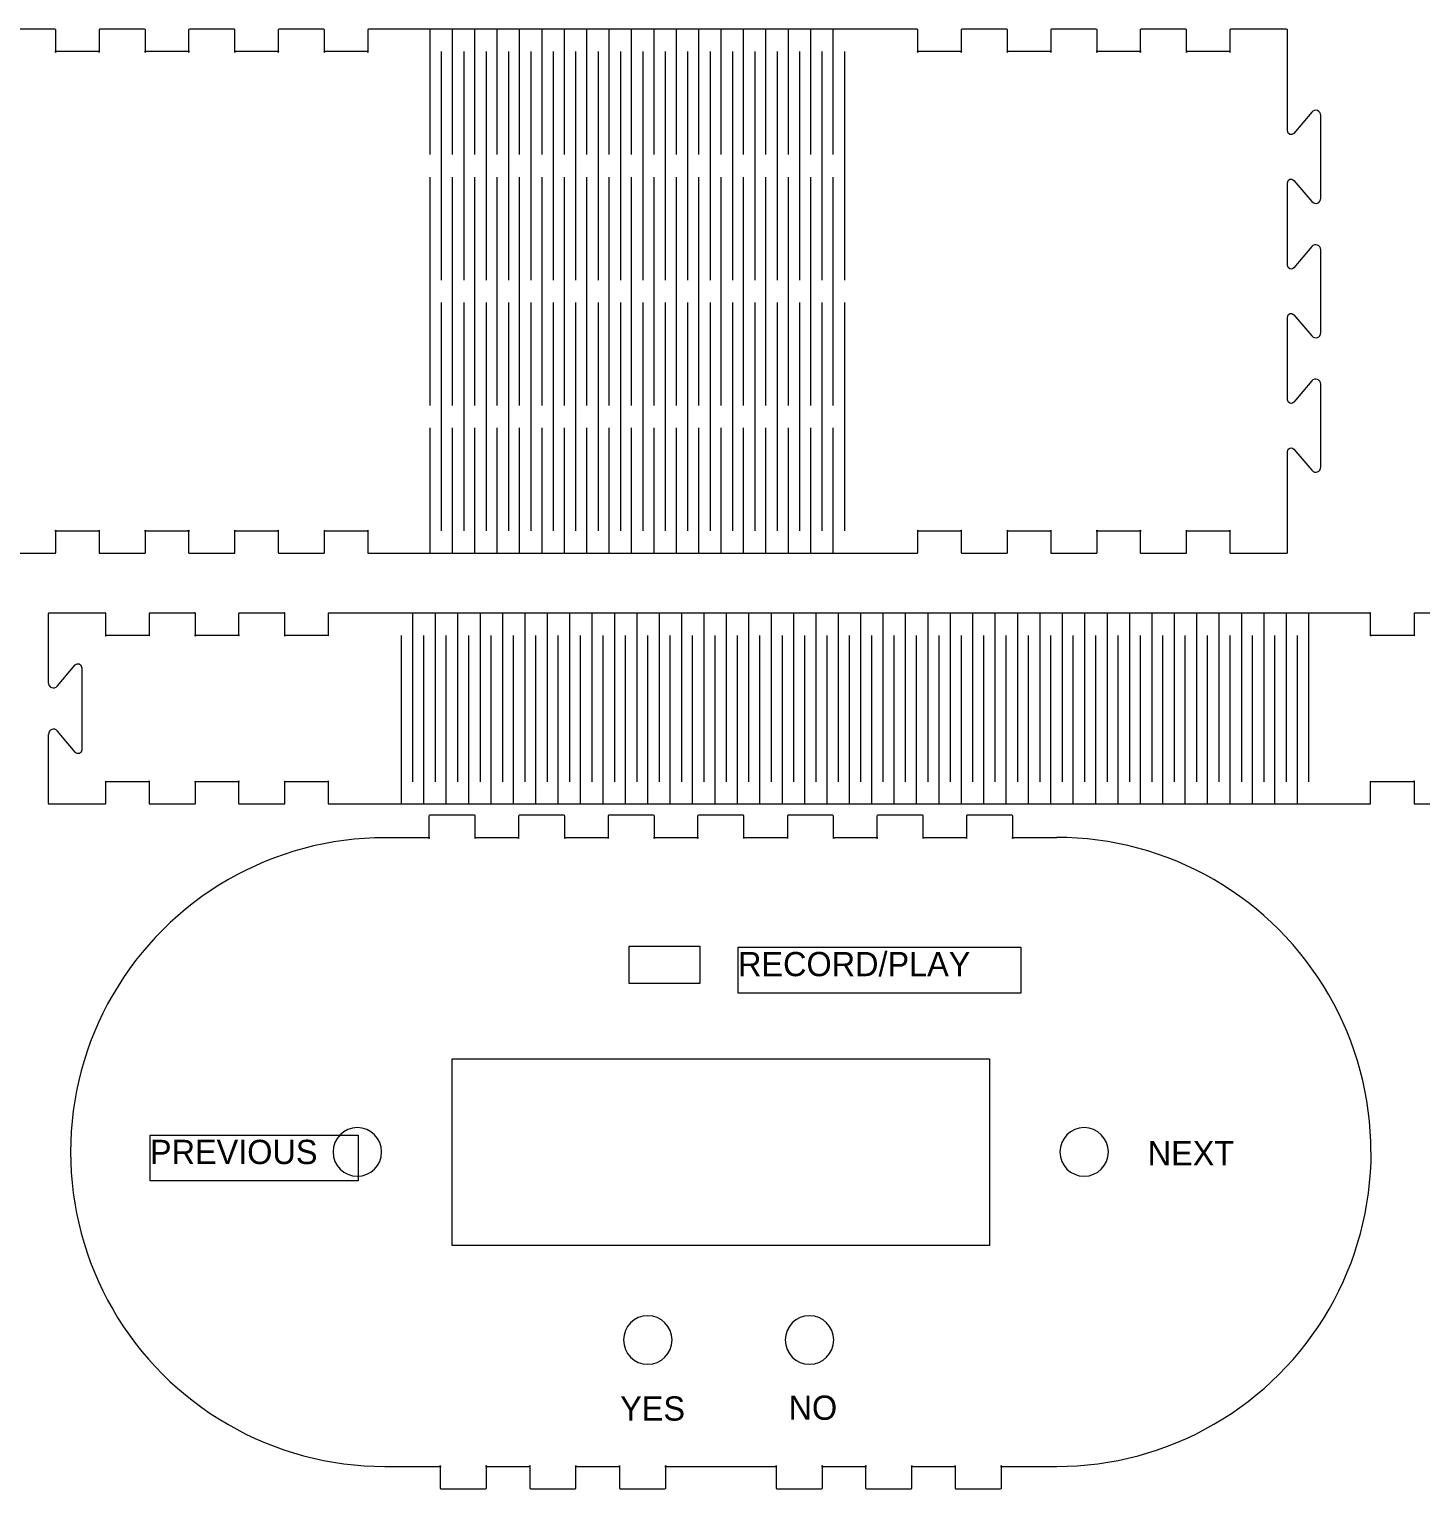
# Model space of a CAD drawing. Header units: inches. Extents: x 0.1 to 33.4, y -8.6 to -0.3.
# Drawn here: x 16.13 to 23.47, y -7.96 to -0.27 of the extents above; entities that cross this region are included whole.
import ezdxf

# ---------------------------------------------------------------- set-up
doc = ezdxf.new("R2010")
doc.units = ezdxf.units.IN
doc.header["$MEASUREMENT"] = 0
doc.layers.add('Layer 1', color=7, linetype='Continuous')

# ---------------------------------------------------------------- blocks, each defined once
blk = doc.blocks.new('block 3')
at = {"layer": 'Layer 1', "color": 7, "true_color": 0xffffff, "char_height": 0.127833, "attachment_point": 7}
for s, insert in [('\\fMyriad Pro|b0|i0|c0|p34;\\W1;YES', (19.2514, -7.6067)), ('\\fMyriad Pro|b0|i0|c0|p34;\\W1;NO', (20.1394, -7.6025))]:
    blk.add_mtext(s, dxfattribs=dict(at, insert=insert))
blk = doc.blocks.new('block 2')
at = {"layer": 'Layer 1', "lineweight": 0}
blk.add_lwpolyline([(19.2983, -5.1034), (19.6719, -5.1034), (19.6719, -5.3007), (19.2983, -5.3007), (19.2983, -5.1034)], dxfattribs=at)
at = {"layer": 'Layer 1'}
blk.add_blockref('block 3', (0, 0), dxfattribs=at)
blk = doc.blocks.new('block 7')
at = {"layer": 'Layer 1', "color": 7, "true_color": 0xffffff, "insert": (19.873, -5.2633), "char_height": 0.127833, "attachment_point": 7}
blk.add_mtext('\\fMyriad Pro|b0|i0|c0|p34;\\W1;RECORD/PLAY', dxfattribs=at)
blk = doc.blocks.new('block 6')
at = {"layer": 'Layer 1'}
blk.add_blockref('block 7', (0, 0), dxfattribs=at)
blk = doc.blocks.new('block 5')
at = {"layer": 'Layer 1', "lineweight": 0}
blk.add_lwpolyline([(19.8733, -5.109), (21.365, -5.109), (21.365, -5.3507), (19.8733, -5.3507), (19.8733, -5.109)], dxfattribs=at)
at = {"layer": 'Layer 1'}
blk.add_blockref('block 6', (0, 0), dxfattribs=at)
blk = doc.blocks.new('block 4')
at = {"layer": 'Layer 1'}
blk.add_blockref('block 5', (0, 0), dxfattribs=at)
blk = doc.blocks.new('block 10')
at = {"layer": 'Layer 1', "color": 7, "true_color": 0xffffff, "insert": (16.7714, -6.2539), "char_height": 0.127833, "attachment_point": 7}
blk.add_mtext('\\fMyriad Pro|b0|i0|c0|p34;\\W1;PREVIOUS', dxfattribs=at)
blk = doc.blocks.new('block 9')
at = {"layer": 'Layer 1', "lineweight": 0}
blk.add_lwpolyline([(16.7719, -6.0991), (17.8691, -6.0991), (17.8691, -6.3408), (16.7719, -6.3408), (16.7719, -6.0991)], dxfattribs=at)
at = {"layer": 'Layer 1'}
blk.add_blockref('block 10', (0, 0), dxfattribs=at)
blk = doc.blocks.new('block 8')
at = {"layer": 'Layer 1'}
blk.add_blockref('block 9', (0, 0), dxfattribs=at)
blk = doc.blocks.new('block 13')
at = {"layer": 'Layer 1', "lineweight": 0}
for points in [[(16.2705, -0.268), (16.0343, -0.268)], [(16.743, -0.268), (16.5067, -0.268)], [(17.2154, -0.268), (16.9792, -0.268)], [(17.6879, -0.268), (17.4516, -0.268)], [(18.1603, -0.268), (17.9241, -0.268)], [(20.522, -0.268), (18.1603, -0.268)], [(18.2487, -0.9294), (18.2487, -0.268)], [(18.3668, -0.9294), (18.3668, -0.268)], [(18.4849, -0.9294), (18.4849, -0.268)], [(18.6031, -0.9294), (18.6031, -0.268)], [(18.7212, -0.9294), (18.7212, -0.268)], [(18.8393, -0.9294), (18.8393, -0.268)], [(18.9574, -0.9294), (18.9574, -0.268)], [(19.0755, -0.9294), (19.0755, -0.268)], [(19.1936, -0.9294), (19.1936, -0.268)], [(19.3117, -0.9294), (19.3117, -0.268)], [(19.4298, -0.9294), (19.4298, -0.268)], [(19.5479, -0.9294), (19.5479, -0.268)], [(19.666, -0.9294), (19.666, -0.268)], [(19.7842, -0.9294), (19.7842, -0.268)], [(19.9023, -0.9294), (19.9023, -0.268)], [(20.0204, -0.9294), (20.0204, -0.268)], [(20.1385, -0.9294), (20.1385, -0.268)], [(20.2566, -0.9294), (20.2566, -0.268)], [(20.3747, -0.9294), (20.3747, -0.268)], [(20.8173, -0.268), (20.522, -0.268)], [(21.2898, -0.268), (21.0535, -0.268)], [(21.7622, -0.268), (21.526, -0.268)], [(22.2346, -0.268), (21.9984, -0.268)], [(22.7661, -0.268), (22.4709, -0.268)], [(22.7661, -0.268), (22.7661, -0.268)], [(18.3078, -0.3861), (18.3078, -1.5907)], [(18.4259, -0.3861), (18.4259, -1.5907)], [(18.544, -0.3861), (18.544, -1.5907)], [(18.6621, -0.3861), (18.6621, -1.5907)], [(18.7802, -0.3861), (18.7802, -1.5907)], [(18.8983, -0.3861), (18.8983, -1.5907)], [(19.0164, -0.3861), (19.0164, -1.5907)], [(19.1345, -0.3861), (19.1345, -1.5907)], [(19.2527, -0.3861), (19.2527, -1.5907)], [(19.3708, -0.3861), (19.3708, -1.5907)], [(19.4889, -0.3861), (19.4889, -1.5907)], [(19.607, -0.3861), (19.607, -1.5907)], [(19.7251, -0.3861), (19.7251, -1.5907)], [(19.8432, -0.3861), (19.8432, -1.5907)], [(19.9613, -0.3861), (19.9613, -1.5907)], [(20.0794, -0.3861), (20.0794, -1.5907)], [(20.1975, -0.3861), (20.1975, -1.5907)], [(20.3157, -0.3861), (20.3157, -1.5907)], [(20.4338, -0.3861), (20.4338, -1.5907)], [(22.7701, -0.8047), (22.7701, -0.3901)], [(18.2487, -2.2521), (18.2487, -1.0475)], [(18.3668, -2.2521), (18.3668, -1.0475)], [(18.4849, -2.2521), (18.4849, -1.0475)], [(18.6031, -2.2521), (18.6031, -1.0475)], [(18.7212, -2.2521), (18.7212, -1.0475)], [(18.8393, -2.2521), (18.8393, -1.0475)], [(18.9574, -2.2521), (18.9574, -1.0475)], [(19.0755, -2.2521), (19.0755, -1.0475)], [(19.1936, -2.2521), (19.1936, -1.0475)], [(19.3117, -2.2521), (19.3117, -1.0475)], [(19.4298, -2.2521), (19.4298, -1.0475)], [(19.5479, -2.2521), (19.5479, -1.0475)], [(19.666, -2.2521), (19.666, -1.0475)], [(19.7842, -2.2521), (19.7842, -1.0475)], [(19.9023, -2.2521), (19.9023, -1.0475)], [(20.0204, -2.2521), (20.0204, -1.0475)], [(20.1385, -2.2521), (20.1385, -1.0475)], [(20.2566, -2.2521), (20.2566, -1.0475)], [(20.3747, -2.2521), (20.3747, -1.0475)], [(18.3078, -1.7088), (18.3078, -2.9136)], [(18.4259, -1.7088), (18.4259, -2.9136)], [(18.544, -1.7088), (18.544, -2.9136)], [(18.6621, -1.7088), (18.6621, -2.9136)], [(18.7802, -1.7088), (18.7802, -2.9136)], [(18.8983, -1.7088), (18.8983, -2.9136)], [(19.0164, -1.7088), (19.0164, -2.9136)], [(19.1345, -1.7088), (19.1345, -2.9136)], [(19.2527, -1.7088), (19.2527, -2.9136)], [(19.3708, -1.7088), (19.3708, -2.9136)], [(19.4889, -1.7088), (19.4889, -2.9136)], [(19.607, -1.7088), (19.607, -2.9136)], [(19.7251, -1.7088), (19.7251, -2.9136)], [(19.8432, -1.7088), (19.8432, -2.9136)], [(19.9613, -1.7088), (19.9613, -2.9136)], [(20.0794, -1.7088), (20.0794, -2.9136)], [(20.1975, -1.7088), (20.1975, -2.9136)], [(20.3157, -1.7088), (20.3157, -2.9136)], [(20.4338, -1.7088), (20.4338, -2.9136)], [(18.2487, -3.0317), (18.2487, -2.3703)], [(18.3668, -3.0317), (18.3668, -2.3703)], [(18.4849, -3.0317), (18.4849, -2.3703)], [(18.6031, -3.0317), (18.6031, -2.3703)], [(18.7212, -3.0317), (18.7212, -2.3703)], [(18.8393, -3.0317), (18.8393, -2.3703)], [(18.9574, -3.0317), (18.9574, -2.3703)], [(19.0755, -3.0317), (19.0755, -2.3703)], [(19.1936, -3.0317), (19.1936, -2.3703)], [(19.3117, -3.0317), (19.3117, -2.3703)], [(19.4298, -3.0317), (19.4298, -2.3703)], [(19.5479, -3.0317), (19.5479, -2.3703)], [(19.666, -3.0317), (19.666, -2.3703)], [(19.7842, -3.0317), (19.7842, -2.3703)], [(19.9023, -3.0317), (19.9023, -2.3703)], [(20.0204, -3.0317), (20.0204, -2.3703)], [(20.1385, -3.0317), (20.1385, -2.3703)], [(20.2566, -3.0317), (20.2566, -2.3703)], [(20.3747, -3.0317), (20.3747, -2.3703)], [(22.7701, -3.0277), (22.7701, -2.9096)], [(16.0343, -3.0317), (16.2705, -3.0317)], [(16.5067, -3.0317), (16.743, -3.0317)], [(16.9792, -3.0317), (17.2154, -3.0317)], [(17.4516, -3.0317), (17.6879, -3.0317)], [(17.9241, -3.0317), (18.1603, -3.0317)], [(18.1603, -3.0317), (20.522, -3.0317)], [(20.522, -3.0317), (20.8173, -3.0317)], [(21.0535, -3.0317), (21.2898, -3.0317)], [(21.526, -3.0317), (21.7622, -3.0317)], [(21.9984, -3.0317), (22.2346, -3.0317)], [(22.4709, -3.0317), (22.7661, -3.0317)]]:
    blk.add_lwpolyline(points, dxfattribs=at)
for points in [[(16.2745, -0.3901), (16.2745, -0.3901), (16.2745, -0.272), (16.2745, -0.272), (16.2745, -0.2698), (16.2728, -0.268), (16.2705, -0.268)], [(16.5028, -0.272), (16.5028, -0.272), (16.5028, -0.3901), (16.5028, -0.3901), (16.5028, -0.3879), (16.5044, -0.3861), (16.5067, -0.3861)], [(16.747, -0.3901), (16.747, -0.3901), (16.747, -0.272), (16.747, -0.272), (16.747, -0.2698), (16.7453, -0.268), (16.743, -0.268)], [(16.9752, -0.272), (16.9752, -0.272), (16.9752, -0.3901), (16.9752, -0.3901), (16.9752, -0.3879), (16.9769, -0.3861), (16.9792, -0.3861)], [(17.2194, -0.3901), (17.2194, -0.3901), (17.2194, -0.272), (17.2194, -0.272), (17.2194, -0.2698), (17.2177, -0.268), (17.2154, -0.268)], [(17.4476, -0.272), (17.4476, -0.272), (17.4476, -0.3901), (17.4476, -0.3901), (17.4476, -0.3879), (17.4493, -0.3861), (17.4516, -0.3861)], [(17.6919, -0.3901), (17.6919, -0.3901), (17.6919, -0.272), (17.6919, -0.272), (17.6919, -0.2698), (17.6902, -0.268), (17.6879, -0.268)], [(17.9201, -0.272), (17.9201, -0.272), (17.9201, -0.3901), (17.9201, -0.3901), (17.9201, -0.3879), (17.9218, -0.3861), (17.9241, -0.3861)], [(20.8213, -0.3901), (20.8213, -0.3901), (20.8213, -0.272), (20.8213, -0.272), (20.8213, -0.2698), (20.8196, -0.268), (20.8173, -0.268)], [(21.0495, -0.272), (21.0495, -0.272), (21.0495, -0.3901), (21.0495, -0.3901), (21.0495, -0.3879), (21.0512, -0.3861), (21.0535, -0.3861)], [(21.2938, -0.3901), (21.2938, -0.3901), (21.2938, -0.272), (21.2938, -0.272), (21.2938, -0.2698), (21.2921, -0.268), (21.2898, -0.268)], [(21.522, -0.272), (21.522, -0.272), (21.522, -0.3901), (21.522, -0.3901), (21.522, -0.3879), (21.5237, -0.3861), (21.526, -0.3861)], [(21.7662, -0.3901), (21.7662, -0.3901), (21.7662, -0.272), (21.7662, -0.272), (21.7662, -0.2698), (21.7645, -0.268), (21.7622, -0.268)], [(21.9944, -0.272), (21.9944, -0.272), (21.9944, -0.3901), (21.9944, -0.3901), (21.9944, -0.3879), (21.9961, -0.3861), (21.9984, -0.3861)], [(22.2386, -0.3901), (22.2386, -0.3901), (22.2386, -0.272), (22.2386, -0.272), (22.2386, -0.2698), (22.2369, -0.268), (22.2346, -0.268)], [(22.4669, -0.272), (22.4669, -0.272), (22.4669, -0.3901), (22.4669, -0.3901), (22.4669, -0.3879), (22.4685, -0.3861), (22.4709, -0.3861)], [(22.7701, -0.3901), (22.7701, -0.3901), (22.7701, -0.272), (22.7701, -0.272), (22.7701, -0.2698), (22.7684, -0.268), (22.7661, -0.268)], [(16.5067, -0.3861), (16.5067, -0.3861), (16.2705, -0.3861), (16.2705, -0.3861), (16.2727, -0.3861), (16.2745, -0.3878), (16.2745, -0.3901)], [(16.9792, -0.3861), (16.9792, -0.3861), (16.743, -0.3861), (16.743, -0.3861), (16.7451, -0.3861), (16.747, -0.3878), (16.747, -0.3901)], [(17.4516, -0.3861), (17.4516, -0.3861), (17.2154, -0.3861), (17.2154, -0.3861), (17.2176, -0.3861), (17.2194, -0.3878), (17.2194, -0.3901)], [(17.9241, -0.3861), (17.9241, -0.3861), (17.6879, -0.3861), (17.6879, -0.3861), (17.69, -0.3861), (17.6919, -0.3878), (17.6919, -0.3901)], [(21.0535, -0.3861), (21.0535, -0.3861), (20.8173, -0.3861), (20.8173, -0.3861), (20.8195, -0.3861), (20.8213, -0.3878), (20.8213, -0.3901)], [(21.526, -0.3861), (21.526, -0.3861), (21.2898, -0.3861), (21.2898, -0.3861), (21.2919, -0.3861), (21.2938, -0.3878), (21.2938, -0.3901)], [(21.9984, -0.3861), (21.9984, -0.3861), (21.7622, -0.3861), (21.7622, -0.3861), (21.7643, -0.3861), (21.7662, -0.3878), (21.7662, -0.3901)], [(22.4709, -0.3861), (22.4709, -0.3861), (22.2346, -0.3861), (22.2346, -0.3861), (22.2368, -0.3861), (22.2386, -0.3878), (22.2386, -0.3901)], [(22.9471, -1.159), (22.9471, -1.159), (22.9471, -0.7233), (22.9471, -0.7233), (22.9471, -0.6976), (22.915, -0.686), (22.8985, -0.7056)], [(22.8985, -0.7056), (22.8985, -0.7056), (22.8049, -0.8173), (22.8049, -0.8173), (22.793, -0.8314), (22.7701, -0.823), (22.7701, -0.8047)], [(22.7701, -1.5133), (22.7701, -1.5133), (22.7701, -1.0777), (22.7701, -1.0777), (22.7701, -1.0592), (22.793, -1.0509), (22.8049, -1.065)], [(22.8049, -1.065), (22.8049, -1.065), (22.8985, -1.1767), (22.8985, -1.1767), (22.9152, -1.1964), (22.9471, -1.1847), (22.9471, -1.159)], [(22.8985, -1.4143), (22.8985, -1.4143), (22.8049, -1.5259), (22.8049, -1.5259), (22.793, -1.5401), (22.7701, -1.5316), (22.7701, -1.5133)], [(22.9471, -1.8677), (22.9471, -1.8677), (22.9471, -1.432), (22.9471, -1.432), (22.9471, -1.4063), (22.915, -1.3946), (22.8985, -1.4143)], [(22.7701, -2.222), (22.7701, -2.222), (22.7701, -1.7863), (22.7701, -1.7863), (22.7701, -1.7679), (22.793, -1.7596), (22.8049, -1.7737)], [(22.8049, -1.7737), (22.8049, -1.7737), (22.8985, -1.8854), (22.8985, -1.8854), (22.9152, -1.905), (22.9471, -1.8934), (22.9471, -1.8677)], [(22.8985, -2.123), (22.8985, -2.123), (22.8049, -2.2346), (22.8049, -2.2346), (22.793, -2.2488), (22.7701, -2.2403), (22.7701, -2.222)], [(22.9471, -2.5763), (22.9471, -2.5763), (22.9471, -2.1406), (22.9471, -2.1406), (22.9471, -2.115), (22.915, -2.1033), (22.8985, -2.123)], [(22.7701, -2.9096), (22.7701, -2.9096), (22.7701, -2.495), (22.7701, -2.495), (22.7701, -2.4765), (22.793, -2.4682), (22.8049, -2.4824)], [(22.8049, -2.4824), (22.8049, -2.4824), (22.8985, -2.594), (22.8985, -2.594), (22.9152, -2.6137), (22.9471, -2.602), (22.9471, -2.5763)], [(16.2745, -3.0277), (16.2745, -3.0277), (16.2745, -2.9096), (16.2745, -2.9096), (16.2745, -2.9117), (16.2728, -2.9136), (16.2705, -2.9136)], [(16.2705, -2.9136), (16.2705, -2.9136), (16.5067, -2.9136), (16.5067, -2.9136), (16.5046, -2.9136), (16.5028, -2.9119), (16.5028, -2.9096)], [(16.5028, -2.9096), (16.5028, -2.9096), (16.5028, -3.0277), (16.5028, -3.0277), (16.5028, -3.0299), (16.5044, -3.0317), (16.5067, -3.0317)], [(16.747, -3.0277), (16.747, -3.0277), (16.747, -2.9096), (16.747, -2.9096), (16.747, -2.9117), (16.7453, -2.9136), (16.743, -2.9136)], [(16.743, -2.9136), (16.743, -2.9136), (16.9792, -2.9136), (16.9792, -2.9136), (16.977, -2.9136), (16.9752, -2.9119), (16.9752, -2.9096)], [(16.9752, -2.9096), (16.9752, -2.9096), (16.9752, -3.0277), (16.9752, -3.0277), (16.9752, -3.0299), (16.9769, -3.0317), (16.9792, -3.0317)], [(17.2194, -3.0277), (17.2194, -3.0277), (17.2194, -2.9096), (17.2194, -2.9096), (17.2194, -2.9117), (17.2177, -2.9136), (17.2154, -2.9136)], [(17.2154, -2.9136), (17.2154, -2.9136), (17.4516, -2.9136), (17.4516, -2.9136), (17.4495, -2.9136), (17.4476, -2.9119), (17.4476, -2.9096)], [(17.4476, -2.9096), (17.4476, -2.9096), (17.4476, -3.0277), (17.4476, -3.0277), (17.4476, -3.0299), (17.4493, -3.0317), (17.4516, -3.0317)], [(17.6919, -3.0277), (17.6919, -3.0277), (17.6919, -2.9096), (17.6919, -2.9096), (17.6919, -2.9117), (17.6902, -2.9136), (17.6879, -2.9136)], [(17.6879, -2.9136), (17.6879, -2.9136), (17.9241, -2.9136), (17.9241, -2.9136), (17.9219, -2.9136), (17.9201, -2.9119), (17.9201, -2.9096)], [(17.9201, -2.9096), (17.9201, -2.9096), (17.9201, -3.0277), (17.9201, -3.0277), (17.9201, -3.0299), (17.9218, -3.0317), (17.9241, -3.0317)], [(20.8213, -3.0277), (20.8213, -3.0277), (20.8213, -2.9096), (20.8213, -2.9096), (20.8213, -2.9117), (20.8196, -2.9136), (20.8173, -2.9136)], [(20.8173, -2.9136), (20.8173, -2.9136), (21.0535, -2.9136), (21.0535, -2.9136), (21.0514, -2.9136), (21.0495, -2.9119), (21.0495, -2.9096)], [(21.0495, -2.9096), (21.0495, -2.9096), (21.0495, -3.0277), (21.0495, -3.0277), (21.0495, -3.0299), (21.0512, -3.0317), (21.0535, -3.0317)], [(21.2938, -3.0277), (21.2938, -3.0277), (21.2938, -2.9096), (21.2938, -2.9096), (21.2938, -2.9117), (21.2921, -2.9136), (21.2898, -2.9136)], [(21.2898, -2.9136), (21.2898, -2.9136), (21.526, -2.9136), (21.526, -2.9136), (21.5238, -2.9136), (21.522, -2.9119), (21.522, -2.9096)], [(21.522, -2.9096), (21.522, -2.9096), (21.522, -3.0277), (21.522, -3.0277), (21.522, -3.0299), (21.5237, -3.0317), (21.526, -3.0317)], [(21.7662, -3.0277), (21.7662, -3.0277), (21.7662, -2.9096), (21.7662, -2.9096), (21.7662, -2.9117), (21.7645, -2.9136), (21.7622, -2.9136)], [(21.7622, -2.9136), (21.7622, -2.9136), (21.9984, -2.9136), (21.9984, -2.9136), (21.9963, -2.9136), (21.9944, -2.9119), (21.9944, -2.9096)], [(21.9944, -2.9096), (21.9944, -2.9096), (21.9944, -3.0277), (21.9944, -3.0277), (21.9944, -3.0299), (21.9961, -3.0317), (21.9984, -3.0317)], [(22.2386, -3.0277), (22.2386, -3.0277), (22.2386, -2.9096), (22.2386, -2.9096), (22.2386, -2.9117), (22.2369, -2.9136), (22.2346, -2.9136)], [(22.2346, -2.9136), (22.2346, -2.9136), (22.4709, -2.9136), (22.4709, -2.9136), (22.4687, -2.9136), (22.4669, -2.9119), (22.4669, -2.9096)], [(22.4669, -2.9096), (22.4669, -2.9096), (22.4669, -3.0277), (22.4669, -3.0277), (22.4669, -3.0299), (22.4685, -3.0317), (22.4709, -3.0317)]]:
    blk.add_open_spline(points, degree=3, knots=[0, 0, 0, 0, 1, 1, 1, 2, 2, 2, 2], dxfattribs=at)
for points in [[(16.5067, -0.268), (16.5046, -0.268), (16.5028, -0.2696), (16.5028, -0.272)], [(16.9792, -0.268), (16.977, -0.268), (16.9752, -0.2696), (16.9752, -0.272)], [(17.4516, -0.268), (17.4495, -0.268), (17.4476, -0.2696), (17.4476, -0.272)], [(17.9241, -0.268), (17.9219, -0.268), (17.9201, -0.2696), (17.9201, -0.272)], [(21.0535, -0.268), (21.0514, -0.268), (21.0495, -0.2696), (21.0495, -0.272)], [(21.526, -0.268), (21.5238, -0.268), (21.522, -0.2696), (21.522, -0.272)], [(21.9984, -0.268), (21.9963, -0.268), (21.9944, -0.2696), (21.9944, -0.272)], [(22.4709, -0.268), (22.4687, -0.268), (22.4669, -0.2696), (22.4669, -0.272)], [(16.2705, -3.0317), (16.2727, -3.0317), (16.2745, -3.03), (16.2745, -3.0277)], [(16.743, -3.0317), (16.7451, -3.0317), (16.747, -3.03), (16.747, -3.0277)], [(17.2154, -3.0317), (17.2176, -3.0317), (17.2194, -3.03), (17.2194, -3.0277)], [(17.6879, -3.0317), (17.69, -3.0317), (17.6919, -3.03), (17.6919, -3.0277)], [(20.8173, -3.0317), (20.8195, -3.0317), (20.8213, -3.03), (20.8213, -3.0277)], [(21.2898, -3.0317), (21.2919, -3.0317), (21.2938, -3.03), (21.2938, -3.0277)], [(21.7622, -3.0317), (21.7643, -3.0317), (21.7662, -3.03), (21.7662, -3.0277)], [(22.2346, -3.0317), (22.2368, -3.0317), (22.2386, -3.03), (22.2386, -3.0277)], [(22.7661, -3.0317), (22.7683, -3.0317), (22.7701, -3.03), (22.7701, -3.0277)]]:
    blk.add_open_spline(points, degree=3, dxfattribs=at)

msp = doc.modelspace()

# ---------------------------------------------------------------- linework, layer by layer
at = {"layer": 'Layer 1', "lineweight": 0}
for points in [[(16.2344, -3.3493), (16.2344, -3.4673)], [(16.5344, -3.3465), (16.2386, -3.3465)], [(17.0066, -3.3465), (16.7705, -3.3465)], [(17.4788, -3.3465), (17.2427, -3.3465)], [(18.0108, -3.3465), (17.715, -3.3465)], [(20.49, -3.3465), (18.0108, -3.3465)], [(18.1566, -3.3465), (18.1566, -4.2368)], [(18.2761, -3.3465), (18.2761, -4.2368)], [(18.3941, -3.3465), (18.3941, -4.2368)], [(18.5122, -3.3465), (18.5122, -4.2368)], [(18.6302, -3.3465), (18.6302, -4.2368)], [(18.7483, -3.3465), (18.7483, -4.2368)], [(18.8663, -3.3465), (18.8663, -4.2368)], [(18.9844, -3.3465), (18.9844, -4.2368)], [(19.1025, -3.3465), (19.1025, -4.2368)], [(19.2205, -3.3465), (19.2205, -4.2368)], [(19.3386, -3.3465), (19.3386, -4.2368)], [(19.4566, -3.3465), (19.4566, -4.2368)], [(19.5747, -3.3465), (19.5747, -4.2368)], [(19.6927, -3.3465), (19.6927, -4.2368)], [(19.8108, -3.3465), (19.8108, -4.2368)], [(19.9288, -3.3465), (19.9288, -4.2368)], [(20.0469, -3.3465), (20.0469, -4.2368)], [(20.165, -3.3465), (20.165, -4.2368)], [(20.283, -3.3465), (20.283, -4.2368)], [(20.4011, -3.3465), (20.4011, -4.2368)], [(22.9691, -3.3465), (20.49, -3.3465)], [(20.49, -3.3465), (20.49, -3.3465)], [(20.49, -3.3465), (20.49, -3.3465)], [(20.5191, -3.3465), (20.5191, -4.2368)], [(20.6372, -3.3465), (20.6372, -4.2368)], [(20.7552, -3.3465), (20.7552, -4.2368)], [(20.8733, -3.3465), (20.8733, -4.2368)], [(20.9913, -3.3465), (20.9913, -4.2368)], [(21.1094, -3.3465), (21.1094, -4.2368)], [(21.2275, -3.3465), (21.2275, -4.2368)], [(21.3469, -3.3465), (21.3469, -4.2368)], [(21.465, -3.3465), (21.465, -4.2368)], [(21.583, -3.3465), (21.583, -4.2368)], [(21.7011, -3.3465), (21.7011, -4.2368)], [(21.8191, -3.3465), (21.8191, -4.2368)], [(21.9372, -3.3465), (21.9372, -4.2368)], [(22.0552, -3.3465), (22.0552, -4.2368)], [(22.1733, -3.3465), (22.1733, -4.2368)], [(22.2913, -3.3465), (22.2913, -4.2368)], [(22.4094, -3.3465), (22.4094, -4.2368)], [(22.5275, -3.3465), (22.5275, -4.2368)], [(22.6455, -3.3465), (22.6455, -4.2368)], [(22.7636, -3.3465), (22.7636, -4.2368)], [(22.8816, -3.3465), (22.8816, -4.2368)], [(23.2066, -3.3465), (22.9705, -3.3465)], [(23.6788, -3.3465), (23.4427, -3.3465)], [(18.0983, -4.3534), (18.0983, -3.4645)], [(18.2163, -4.3534), (18.2163, -3.4645)], [(18.3344, -4.3534), (18.3344, -3.4645)], [(18.4525, -4.3534), (18.4525, -3.4645)], [(18.5705, -4.3534), (18.5705, -3.4645)], [(18.6886, -4.3534), (18.6886, -3.4645)], [(18.8066, -4.3534), (18.8066, -3.4645)], [(18.9247, -4.3534), (18.9247, -3.4645)], [(19.0427, -4.3534), (19.0427, -3.4645)], [(19.1608, -4.3534), (19.1608, -3.4645)], [(19.2788, -4.3534), (19.2788, -3.4645)], [(19.3969, -4.3534), (19.3969, -3.4645)], [(19.515, -4.3534), (19.515, -3.4645)], [(19.633, -4.3534), (19.633, -3.4645)], [(19.7525, -4.3534), (19.7525, -3.4645)], [(19.8705, -4.3534), (19.8705, -3.4645)], [(19.9886, -4.3534), (19.9886, -3.4645)], [(20.1066, -4.3534), (20.1066, -3.4645)], [(20.2247, -4.3534), (20.2247, -3.4645)], [(20.3427, -4.3534), (20.3427, -3.4645)], [(20.4608, -4.3534), (20.4608, -3.4645)], [(20.5788, -4.3534), (20.5788, -3.4645)], [(20.6969, -4.3534), (20.6969, -3.4645)], [(20.815, -4.3534), (20.815, -3.4645)], [(20.933, -4.3534), (20.933, -3.4645)], [(21.0511, -4.3534), (21.0511, -3.4645)], [(21.1691, -4.3534), (21.1691, -3.4645)], [(21.2872, -4.3534), (21.2872, -3.4645)], [(21.4052, -4.3534), (21.4052, -3.4645)], [(21.5233, -4.3534), (21.5233, -3.4645)], [(21.6413, -4.3534), (21.6413, -3.4645)], [(21.7594, -4.3534), (21.7594, -3.4645)], [(21.8775, -4.3534), (21.8775, -3.4645)], [(21.9955, -4.3534), (21.9955, -3.4645)], [(22.1136, -4.3534), (22.1136, -3.4645)], [(22.2316, -4.3534), (22.2316, -3.4645)], [(22.3497, -4.3534), (22.3497, -3.4645)], [(22.4677, -4.3534), (22.4677, -3.4645)], [(22.5858, -4.3534), (22.5858, -3.4645)], [(22.7038, -4.3534), (22.7038, -3.4645)], [(22.8233, -4.3534), (22.8233, -3.4645)], [(16.2344, -3.9868), (16.2344, -4.2326)], [(16.2386, -4.3534), (16.5344, -4.3534)], [(16.2386, -4.3534), (16.2386, -4.3534)], [(16.7705, -4.3534), (17.0066, -4.3534)], [(17.2427, -4.3534), (17.4788, -4.3534)], [(17.715, -4.3534), (18.0108, -4.3534)], [(18.0108, -4.3534), (22.9691, -4.3534)], [(22.9691, -4.3534), (23.2052, -4.3534)], [(23.4427, -4.3534), (23.6788, -4.3534)], [(18.7191, -4.5312), (18.483, -4.5312)], [(19.1913, -4.5312), (18.9552, -4.5312)], [(19.6636, -4.5312), (19.4275, -4.5312)], [(20.1358, -4.5312), (19.8997, -4.5312)], [(20.6094, -4.5312), (20.3733, -4.5312)], [(21.0816, -4.5312), (20.8455, -4.5312)], [(21.5538, -4.5312), (21.3177, -4.5312)], [(18.365, -5.6965), (21.1997, -5.6965), (21.1997, -6.6812), (18.365, -6.6812), (18.365, -5.6965)], [(16.3525, -6.1882), (16.3525, -6.1882)], [(23.2108, -6.1882), (23.2108, -6.1882)], [(18.0108, -7.8465), (18.3066, -7.8465)], [(18.5413, -7.8465), (18.7775, -7.8465)], [(19.015, -7.8465), (19.2511, -7.8465)], [(19.4872, -7.8465), (19.783, -7.8465)], [(19.7816, -7.8465), (20.0775, -7.8465)], [(20.3136, -7.8465), (20.5497, -7.8465)], [(20.7858, -7.8465), (21.0219, -7.8465)]]:
    msp.add_lwpolyline(points, dxfattribs=at)
for points in [[(16.2386, -3.3465), (16.2358, -3.3465), (16.2344, -3.3479), (16.2344, -3.3507)], [(16.7705, -3.3465), (16.7677, -3.3465), (16.7663, -3.3479), (16.7663, -3.3507)], [(17.2427, -3.3465), (17.24, -3.3465), (17.2386, -3.3479), (17.2386, -3.3507)], [(17.715, -3.3465), (17.7122, -3.3465), (17.7108, -3.3479), (17.7108, -3.3507)], [(23.4427, -3.3465), (23.44, -3.3465), (23.4386, -3.3479), (23.4386, -3.3507)], [(16.5344, -4.3534), (16.5372, -4.3534), (16.5386, -4.352), (16.5386, -4.3493)], [(17.0066, -4.3534), (17.0094, -4.3534), (17.0108, -4.352), (17.0108, -4.3493)], [(17.4788, -4.3534), (17.4816, -4.3534), (17.483, -4.352), (17.483, -4.3493)], [(23.2052, -4.3534), (23.208, -4.3534), (23.2094, -4.352), (23.2094, -4.3493)], [(18.483, -4.5312), (18.4858, -4.5312), (18.4872, -4.5326), (18.4872, -4.5354)], [(18.9552, -4.5312), (18.958, -4.5312), (18.9594, -4.5326), (18.9594, -4.5354)], [(19.4275, -4.5312), (19.4302, -4.5312), (19.4316, -4.5326), (19.4316, -4.5354)], [(19.8997, -4.5312), (19.9025, -4.5312), (19.9038, -4.5326), (19.9038, -4.5354)], [(20.3733, -4.5312), (20.3761, -4.5312), (20.3775, -4.5326), (20.3775, -4.5354)], [(20.8455, -4.5312), (20.8483, -4.5312), (20.8497, -4.5326), (20.8497, -4.5354)], [(21.3177, -4.5312), (21.3205, -4.5312), (21.3219, -4.5326), (21.3219, -4.5354)], [(18.3052, -7.8465), (18.3025, -7.8465), (18.3011, -7.8451), (18.3011, -7.8423)], [(18.7775, -7.8465), (18.7747, -7.8465), (18.7733, -7.8451), (18.7733, -7.8423)], [(19.2511, -7.8465), (19.2483, -7.8465), (19.2469, -7.8451), (19.2469, -7.8423)], [(20.0775, -7.8465), (20.0747, -7.8465), (20.0733, -7.8451), (20.0733, -7.8423)], [(20.5497, -7.8465), (20.5469, -7.8465), (20.5455, -7.8451), (20.5455, -7.8423)], [(21.0219, -7.8465), (21.0191, -7.8465), (21.0177, -7.8451), (21.0177, -7.8423)]]:
    msp.add_open_spline(points, degree=3, dxfattribs=at)
for points, knots in [([(16.5386, -3.4673), (16.5386, -3.4673), (16.5386, -3.3493), (16.5386, -3.3493), (16.5386, -3.3465), (16.5372, -3.3451), (16.5344, -3.3451)], [0, 0, 0, 0, 1, 1, 1, 2, 2, 2, 2]), ([(16.7663, -3.3493), (16.7663, -3.3493), (16.7663, -3.4673), (16.7663, -3.4673), (16.7663, -3.4645), (16.7677, -3.4632), (16.7705, -3.4632)], [0, 0, 0, 0, 1, 1, 1, 2, 2, 2, 2]), ([(17.0108, -3.4673), (17.0108, -3.4673), (17.0108, -3.3493), (17.0108, -3.3493), (17.0108, -3.3465), (17.0094, -3.3451), (17.0066, -3.3451)], [0, 0, 0, 0, 1, 1, 1, 2, 2, 2, 2]), ([(17.2386, -3.3493), (17.2386, -3.3493), (17.2386, -3.4673), (17.2386, -3.4673), (17.2386, -3.4645), (17.24, -3.4632), (17.2427, -3.4632)], [0, 0, 0, 0, 1, 1, 1, 2, 2, 2, 2]), ([(17.483, -3.4673), (17.483, -3.4673), (17.483, -3.3493), (17.483, -3.3493), (17.483, -3.3465), (17.4816, -3.3451), (17.4788, -3.3451)], [0, 0, 0, 0, 1, 1, 1, 2, 2, 2, 2]), ([(17.7108, -3.3493), (17.7108, -3.3493), (17.7108, -3.4673), (17.7108, -3.4673), (17.7108, -3.4645), (17.7122, -3.4632), (17.715, -3.4632)], [0, 0, 0, 0, 1, 1, 1, 2, 2, 2, 2]), ([(23.2094, -3.4673), (23.2094, -3.4673), (23.2094, -3.3493), (23.2094, -3.3493), (23.2094, -3.3465), (23.208, -3.3451), (23.2052, -3.3451)], [0, 0, 0, 0, 1, 1, 1, 2, 2, 2, 2]), ([(23.4386, -3.3493), (23.4386, -3.3493), (23.4386, -3.4673), (23.4386, -3.4673), (23.4386, -3.4645), (23.44, -3.4632), (23.4427, -3.4632)], [0, 0, 0, 0, 1, 1, 1, 2, 2, 2, 2]), ([(16.2344, -3.4673), (16.2344, -3.4673), (16.2344, -3.7132), (16.2344, -3.7132), (16.2344, -3.7382), (16.2663, -3.7507), (16.283, -3.7312)], [0, 0, 0, 0, 1, 1, 1, 2, 2, 2, 2]), ([(16.7705, -3.4645), (16.7705, -3.4645), (16.5344, -3.4645), (16.5344, -3.4645), (16.5372, -3.4645), (16.5386, -3.4659), (16.5386, -3.4687)], [0, 0, 0, 0, 1, 1, 1, 2, 2, 2, 2]), ([(17.2427, -3.4645), (17.2427, -3.4645), (17.0066, -3.4645), (17.0066, -3.4645), (17.0094, -3.4645), (17.0108, -3.4659), (17.0108, -3.4687)], [0, 0, 0, 0, 1, 1, 1, 2, 2, 2, 2]), ([(17.715, -3.4645), (17.715, -3.4645), (17.4788, -3.4645), (17.4788, -3.4645), (17.4816, -3.4645), (17.483, -3.4659), (17.483, -3.4687)], [0, 0, 0, 0, 1, 1, 1, 2, 2, 2, 2]), ([(23.4427, -3.4645), (23.4427, -3.4645), (23.2066, -3.4645), (23.2066, -3.4645), (23.2094, -3.4645), (23.2108, -3.4659), (23.2108, -3.4687)], [0, 0, 0, 0, 1, 1, 1, 2, 2, 2, 2]), ([(16.283, -3.7312), (16.283, -3.7312), (16.3761, -3.6201), (16.3761, -3.6201), (16.3886, -3.6062), (16.4108, -3.6145), (16.4108, -3.6326)], [0, 0, 0, 0, 1, 1, 1, 2, 2, 2, 2]), ([(16.4122, -3.6326), (16.4122, -3.6326), (16.4122, -4.0687), (16.4122, -4.0687), (16.4122, -4.0868), (16.39, -4.0951), (16.3775, -4.0812)], [0, 0, 0, 0, 1, 1, 1, 2, 2, 2, 2]), ([(16.3775, -4.0798), (16.3775, -4.0798), (16.2844, -3.9687), (16.2844, -3.9687), (16.2677, -3.9493), (16.2358, -3.9604), (16.2358, -3.9868)], [0, 0, 0, 0, 1, 1, 1, 2, 2, 2, 2]), ([(16.2344, -4.2312), (16.2344, -4.2312), (16.2344, -4.3493), (16.2344, -4.3493), (16.2344, -4.352), (16.2358, -4.3534), (16.2386, -4.3534)], [0, 0, 0, 0, 1, 1, 1, 2, 2, 2, 2]), ([(16.5344, -4.2354), (16.5344, -4.2354), (16.7705, -4.2354), (16.7705, -4.2354), (16.7677, -4.2354), (16.7663, -4.234), (16.7663, -4.2312)], [0, 0, 0, 0, 1, 1, 1, 2, 2, 2, 2]), ([(16.5386, -4.3507), (16.5386, -4.3507), (16.5386, -4.2326), (16.5386, -4.2326), (16.5386, -4.2354), (16.5372, -4.2368), (16.5344, -4.2368)], [0, 0, 0, 0, 1, 1, 1, 2, 2, 2, 2]), ([(16.7663, -4.2312), (16.7663, -4.2312), (16.7663, -4.3493), (16.7663, -4.3493), (16.7663, -4.352), (16.7677, -4.3534), (16.7705, -4.3534)], [0, 0, 0, 0, 1, 1, 1, 2, 2, 2, 2]), ([(17.0066, -4.2354), (17.0066, -4.2354), (17.2427, -4.2354), (17.2427, -4.2354), (17.24, -4.2354), (17.2386, -4.234), (17.2386, -4.2312)], [0, 0, 0, 0, 1, 1, 1, 2, 2, 2, 2]), ([(17.0108, -4.3507), (17.0108, -4.3507), (17.0108, -4.2326), (17.0108, -4.2326), (17.0108, -4.2354), (17.0094, -4.2368), (17.0066, -4.2368)], [0, 0, 0, 0, 1, 1, 1, 2, 2, 2, 2]), ([(17.2386, -4.2312), (17.2386, -4.2312), (17.2386, -4.3493), (17.2386, -4.3493), (17.2386, -4.352), (17.24, -4.3534), (17.2427, -4.3534)], [0, 0, 0, 0, 1, 1, 1, 2, 2, 2, 2]), ([(17.4788, -4.2354), (17.4788, -4.2354), (17.715, -4.2354), (17.715, -4.2354), (17.7122, -4.2354), (17.7108, -4.234), (17.7108, -4.2312)], [0, 0, 0, 0, 1, 1, 1, 2, 2, 2, 2]), ([(17.483, -4.3507), (17.483, -4.3507), (17.483, -4.2326), (17.483, -4.2326), (17.483, -4.2354), (17.4816, -4.2368), (17.4788, -4.2368)], [0, 0, 0, 0, 1, 1, 1, 2, 2, 2, 2]), ([(17.7108, -4.2312), (17.7108, -4.2312), (17.7108, -4.3493), (17.7108, -4.3493), (17.7108, -4.352), (17.7122, -4.3534), (17.715, -4.3534)], [0, 0, 0, 0, 1, 1, 1, 2, 2, 2, 2]), ([(23.2052, -4.2354), (23.2052, -4.2354), (23.4413, -4.2354), (23.4413, -4.2354), (23.4386, -4.2354), (23.4372, -4.234), (23.4372, -4.2312)], [0, 0, 0, 0, 1, 1, 1, 2, 2, 2, 2]), ([(23.2094, -4.3507), (23.2094, -4.3507), (23.2094, -4.2326), (23.2094, -4.2326), (23.2094, -4.2354), (23.208, -4.2368), (23.2052, -4.2368)], [0, 0, 0, 0, 1, 1, 1, 2, 2, 2, 2]), ([(23.4386, -4.2312), (23.4386, -4.2312), (23.4386, -4.3493), (23.4386, -4.3493), (23.4386, -4.352), (23.44, -4.3534), (23.4427, -4.3534)], [0, 0, 0, 0, 1, 1, 1, 2, 2, 2, 2]), ([(18.483, -4.4132), (18.483, -4.4132), (18.2469, -4.4132), (18.2469, -4.4132), (18.2441, -4.4132), (18.2427, -4.4145), (18.2427, -4.4173)], [0, 0, 0, 0, 1, 1, 1, 2, 2, 2, 2]), ([(18.2427, -4.4173), (18.2427, -4.4173), (18.2427, -4.5354), (18.2427, -4.5354), (18.2427, -4.5326), (18.2441, -4.5312), (18.2469, -4.5312)], [0, 0, 0, 0, 1, 1, 1, 2, 2, 2, 2]), ([(18.4872, -4.5354), (18.4872, -4.5354), (18.4872, -4.4173), (18.4872, -4.4173), (18.4872, -4.4145), (18.4858, -4.4132), (18.483, -4.4132)], [0, 0, 0, 0, 1, 1, 1, 2, 2, 2, 2]), ([(18.9552, -4.4132), (18.9552, -4.4132), (18.7191, -4.4132), (18.7191, -4.4132), (18.7163, -4.4132), (18.715, -4.4145), (18.715, -4.4173)], [0, 0, 0, 0, 1, 1, 1, 2, 2, 2, 2]), ([(18.715, -4.4173), (18.715, -4.4173), (18.715, -4.5354), (18.715, -4.5354), (18.715, -4.5326), (18.7163, -4.5312), (18.7191, -4.5312)], [0, 0, 0, 0, 1, 1, 1, 2, 2, 2, 2]), ([(18.9594, -4.5354), (18.9594, -4.5354), (18.9594, -4.4173), (18.9594, -4.4173), (18.9594, -4.4145), (18.958, -4.4132), (18.9552, -4.4132)], [0, 0, 0, 0, 1, 1, 1, 2, 2, 2, 2]), ([(19.4275, -4.4132), (19.4275, -4.4132), (19.1913, -4.4132), (19.1913, -4.4132), (19.1886, -4.4132), (19.1872, -4.4145), (19.1872, -4.4173)], [0, 0, 0, 0, 1, 1, 1, 2, 2, 2, 2]), ([(19.1872, -4.4173), (19.1872, -4.4173), (19.1872, -4.5354), (19.1872, -4.5354), (19.1872, -4.5326), (19.1886, -4.5312), (19.1913, -4.5312)], [0, 0, 0, 0, 1, 1, 1, 2, 2, 2, 2]), ([(19.4316, -4.5354), (19.4316, -4.5354), (19.4316, -4.4173), (19.4316, -4.4173), (19.4316, -4.4145), (19.4302, -4.4132), (19.4275, -4.4132)], [0, 0, 0, 0, 1, 1, 1, 2, 2, 2, 2]), ([(19.8997, -4.4132), (19.8997, -4.4132), (19.6636, -4.4132), (19.6636, -4.4132), (19.6608, -4.4132), (19.6594, -4.4145), (19.6594, -4.4173)], [0, 0, 0, 0, 1, 1, 1, 2, 2, 2, 2]), ([(19.6594, -4.4173), (19.6594, -4.4173), (19.6594, -4.5354), (19.6594, -4.5354), (19.6594, -4.5326), (19.6608, -4.5312), (19.6636, -4.5312)], [0, 0, 0, 0, 1, 1, 1, 2, 2, 2, 2]), ([(19.9038, -4.5354), (19.9038, -4.5354), (19.9038, -4.4173), (19.9038, -4.4173), (19.9038, -4.4145), (19.9025, -4.4132), (19.8997, -4.4132)], [0, 0, 0, 0, 1, 1, 1, 2, 2, 2, 2]), ([(20.3733, -4.4132), (20.3733, -4.4132), (20.1372, -4.4132), (20.1372, -4.4132), (20.1344, -4.4132), (20.133, -4.4145), (20.133, -4.4173)], [0, 0, 0, 0, 1, 1, 1, 2, 2, 2, 2]), ([(20.133, -4.4173), (20.133, -4.4173), (20.133, -4.5354), (20.133, -4.5354), (20.133, -4.5326), (20.1344, -4.5312), (20.1372, -4.5312)], [0, 0, 0, 0, 1, 1, 1, 2, 2, 2, 2]), ([(20.3761, -4.5354), (20.3761, -4.5354), (20.3761, -4.4173), (20.3761, -4.4173), (20.3761, -4.4145), (20.3747, -4.4132), (20.3719, -4.4132)], [0, 0, 0, 0, 1, 1, 1, 2, 2, 2, 2]), ([(20.8455, -4.4132), (20.8455, -4.4132), (20.6094, -4.4132), (20.6094, -4.4132), (20.6066, -4.4132), (20.6052, -4.4145), (20.6052, -4.4173)], [0, 0, 0, 0, 1, 1, 1, 2, 2, 2, 2]), ([(20.6052, -4.4173), (20.6052, -4.4173), (20.6052, -4.5354), (20.6052, -4.5354), (20.6052, -4.5326), (20.6066, -4.5312), (20.6094, -4.5312)], [0, 0, 0, 0, 1, 1, 1, 2, 2, 2, 2]), ([(20.8497, -4.5354), (20.8497, -4.5354), (20.8497, -4.4173), (20.8497, -4.4173), (20.8497, -4.4145), (20.8483, -4.4132), (20.8455, -4.4132)], [0, 0, 0, 0, 1, 1, 1, 2, 2, 2, 2]), ([(21.3177, -4.4132), (21.3177, -4.4132), (21.0816, -4.4132), (21.0816, -4.4132), (21.0788, -4.4132), (21.0775, -4.4145), (21.0775, -4.4173)], [0, 0, 0, 0, 1, 1, 1, 2, 2, 2, 2]), ([(21.0775, -4.4173), (21.0775, -4.4173), (21.0775, -4.5354), (21.0775, -4.5354), (21.0775, -4.5326), (21.0788, -4.5312), (21.0816, -4.5312)], [0, 0, 0, 0, 1, 1, 1, 2, 2, 2, 2]), ([(21.3219, -4.5354), (21.3219, -4.5354), (21.3219, -4.4173), (21.3219, -4.4173), (21.3219, -4.4145), (21.3205, -4.4132), (21.3177, -4.4132)], [0, 0, 0, 0, 1, 1, 1, 2, 2, 2, 2]), ([(18.2469, -4.5312), (18.2469, -4.5312), (18.0108, -4.5312), (18.0108, -4.5312), (17.7205, -4.5312), (17.4344, -4.6076), (17.1816, -4.7534), (16.9302, -4.8993), (16.7205, -5.1076), (16.5747, -5.3604), (16.4288, -5.6118), (16.3525, -5.8979), (16.3525, -6.1895)], [0, 0, 0, 0, 1, 1, 1, 2, 2, 2, 3, 3, 3, 4, 4, 4, 4]), ([(23.2108, -6.1882), (23.2108, -5.8979), (23.1344, -5.6118), (22.9886, -5.359), (22.8427, -5.1076), (22.6344, -4.8979), (22.3816, -4.752), (22.1302, -4.6062), (21.8441, -4.5298), (21.5525, -4.5298)], [0, 0, 0, 0, 1, 1, 1, 2, 2, 2, 3, 3, 3, 3]), ([(17.9929, -6.1882), (17.9929, -6.2588), (17.9356, -6.3161), (17.865, -6.3161), (17.7943, -6.3161), (17.737, -6.2588), (17.737, -6.1882), (17.737, -6.1175), (17.7943, -6.0602), (17.865, -6.0602), (17.9356, -6.0602), (17.9929, -6.1175), (17.9929, -6.1882)], [0, 0, 0, 0, 1, 1, 1, 2, 2, 2, 3, 3, 3, 4, 4, 4, 4]), ([(21.8262, -6.1882), (21.8262, -6.2588), (21.769, -6.3161), (21.6983, -6.3161), (21.6276, -6.3161), (21.5703, -6.2588), (21.5703, -6.1882), (21.5703, -6.1175), (21.6276, -6.0602), (21.6983, -6.0602), (21.769, -6.0602), (21.8262, -6.1175), (21.8262, -6.1882)], [0, 0, 0, 0, 1, 1, 1, 2, 2, 2, 3, 3, 3, 4, 4, 4, 4]), ([(16.3525, -6.1882), (16.3525, -6.4784), (16.4288, -6.7645), (16.5747, -7.0173), (16.7205, -7.2687), (16.9288, -7.4784), (17.1816, -7.6243), (17.433, -7.7701), (17.7191, -7.8465), (18.0108, -7.8465)], [0, 0, 0, 0, 1, 1, 1, 2, 2, 2, 3, 3, 3, 3]), ([(21.258, -7.8465), (21.258, -7.8465), (21.5538, -7.8465), (21.5538, -7.8465), (21.8441, -7.8465), (22.1302, -7.7701), (22.383, -7.6243), (22.6344, -7.4784), (22.8441, -7.2701), (22.99, -7.0173), (23.1358, -6.7659), (23.2122, -6.4798), (23.2122, -6.1882)], [0, 0, 0, 0, 1, 1, 1, 2, 2, 2, 3, 3, 3, 4, 4, 4, 4]), ([(19.5249, -7.1798), (19.5249, -7.2505), (19.4676, -7.3078), (19.3969, -7.3078), (19.3262, -7.3078), (19.2689, -7.2505), (19.2689, -7.1798), (19.2689, -7.1092), (19.3262, -7.0519), (19.3969, -7.0519), (19.4676, -7.0519), (19.5249, -7.1092), (19.5249, -7.1798)], [0, 0, 0, 0, 1, 1, 1, 2, 2, 2, 3, 3, 3, 4, 4, 4, 4]), ([(20.3776, -7.1798), (20.3776, -7.2505), (20.3203, -7.3078), (20.2497, -7.3078), (20.179, -7.3078), (20.1217, -7.2505), (20.1217, -7.1798), (20.1217, -7.1092), (20.179, -7.0519), (20.2497, -7.0519), (20.3203, -7.0519), (20.3776, -7.1092), (20.3776, -7.1798)], [0, 0, 0, 0, 1, 1, 1, 2, 2, 2, 3, 3, 3, 4, 4, 4, 4]), ([(18.3011, -7.8423), (18.3011, -7.8423), (18.3011, -7.9604), (18.3011, -7.9604), (18.3011, -7.9632), (18.3025, -7.9645), (18.3052, -7.9645)], [0, 0, 0, 0, 1, 1, 1, 2, 2, 2, 2]), ([(18.5455, -7.9604), (18.5455, -7.9604), (18.5455, -7.8423), (18.5455, -7.8423), (18.5455, -7.8451), (18.5441, -7.8465), (18.5413, -7.8465)], [0, 0, 0, 0, 1, 1, 1, 2, 2, 2, 2]), ([(18.7747, -7.8423), (18.7747, -7.8423), (18.7747, -7.9604), (18.7747, -7.9604), (18.7747, -7.9632), (18.7761, -7.9645), (18.7788, -7.9645)], [0, 0, 0, 0, 1, 1, 1, 2, 2, 2, 2]), ([(19.0177, -7.9604), (19.0177, -7.9604), (19.0177, -7.8423), (19.0177, -7.8423), (19.0177, -7.8451), (19.0163, -7.8465), (19.0136, -7.8465)], [0, 0, 0, 0, 1, 1, 1, 2, 2, 2, 2]), ([(19.2469, -7.8423), (19.2469, -7.8423), (19.2469, -7.9604), (19.2469, -7.9604), (19.2469, -7.9632), (19.2483, -7.9645), (19.2511, -7.9645)], [0, 0, 0, 0, 1, 1, 1, 2, 2, 2, 2]), ([(19.4913, -7.9604), (19.4913, -7.9604), (19.4913, -7.8423), (19.4913, -7.8423), (19.4913, -7.8451), (19.49, -7.8465), (19.4872, -7.8465)], [0, 0, 0, 0, 1, 1, 1, 2, 2, 2, 2]), ([(20.0733, -7.8423), (20.0733, -7.8423), (20.0733, -7.9604), (20.0733, -7.9604), (20.0733, -7.9632), (20.0747, -7.9645), (20.0775, -7.9645)], [0, 0, 0, 0, 1, 1, 1, 2, 2, 2, 2]), ([(20.3177, -7.9604), (20.3177, -7.9604), (20.3177, -7.8423), (20.3177, -7.8423), (20.3177, -7.8451), (20.3163, -7.8465), (20.3136, -7.8465)], [0, 0, 0, 0, 1, 1, 1, 2, 2, 2, 2]), ([(20.5455, -7.8423), (20.5455, -7.8423), (20.5455, -7.9604), (20.5455, -7.9604), (20.5455, -7.9632), (20.5469, -7.9645), (20.5497, -7.9645)], [0, 0, 0, 0, 1, 1, 1, 2, 2, 2, 2]), ([(20.79, -7.9604), (20.79, -7.9604), (20.79, -7.8423), (20.79, -7.8423), (20.79, -7.8451), (20.7886, -7.8465), (20.7858, -7.8465)], [0, 0, 0, 0, 1, 1, 1, 2, 2, 2, 2]), ([(21.0177, -7.8423), (21.0177, -7.8423), (21.0177, -7.9604), (21.0177, -7.9604), (21.0177, -7.9632), (21.0191, -7.9645), (21.0219, -7.9645)], [0, 0, 0, 0, 1, 1, 1, 2, 2, 2, 2]), ([(21.2622, -7.9604), (21.2622, -7.9604), (21.2622, -7.8423), (21.2622, -7.8423), (21.2622, -7.8451), (21.2608, -7.8465), (21.258, -7.8465)], [0, 0, 0, 0, 1, 1, 1, 2, 2, 2, 2]), ([(18.3052, -7.9645), (18.3052, -7.9645), (18.5413, -7.9645), (18.5413, -7.9645), (18.5441, -7.9645), (18.5455, -7.9632), (18.5455, -7.9604)], [0, 0, 0, 0, 1, 1, 1, 2, 2, 2, 2]), ([(18.7775, -7.9645), (18.7775, -7.9645), (19.0136, -7.9645), (19.0136, -7.9645), (19.0163, -7.9645), (19.0177, -7.9632), (19.0177, -7.9604)], [0, 0, 0, 0, 1, 1, 1, 2, 2, 2, 2]), ([(19.2511, -7.9645), (19.2511, -7.9645), (19.4872, -7.9645), (19.4872, -7.9645), (19.49, -7.9645), (19.4913, -7.9632), (19.4913, -7.9604)], [0, 0, 0, 0, 1, 1, 1, 2, 2, 2, 2]), ([(20.0775, -7.9645), (20.0775, -7.9645), (20.3136, -7.9645), (20.3136, -7.9645), (20.3163, -7.9645), (20.3177, -7.9632), (20.3177, -7.9604)], [0, 0, 0, 0, 1, 1, 1, 2, 2, 2, 2]), ([(20.5497, -7.9645), (20.5497, -7.9645), (20.7858, -7.9645), (20.7858, -7.9645), (20.7886, -7.9645), (20.79, -7.9632), (20.79, -7.9604)], [0, 0, 0, 0, 1, 1, 1, 2, 2, 2, 2]), ([(21.0219, -7.9645), (21.0219, -7.9645), (21.258, -7.9645), (21.258, -7.9645), (21.2608, -7.9645), (21.2622, -7.9632), (21.2622, -7.9604)], [0, 0, 0, 0, 1, 1, 1, 2, 2, 2, 2])]:
    msp.add_open_spline(points, degree=3, knots=knots, dxfattribs=at)

# ---------------------------------------------------------------- block references
at = {"layer": 'Layer 1'}
for name in ['block 13', 'block 2', 'block 4', 'block 8']:
    msp.add_blockref(name, (0, 0), dxfattribs=at)

# ---------------------------------------------------------------- texts
at = {"layer": 'Layer 1', "color": 7, "true_color": 0xffffff, "insert": (22.0338, -6.259), "char_height": 0.127833, "attachment_point": 7}
msp.add_mtext('\\fMyriad Pro|b0|i0|c0|p34;\\W1;NEXT', dxfattribs=at)

doc.saveas('drawing.dxf')
